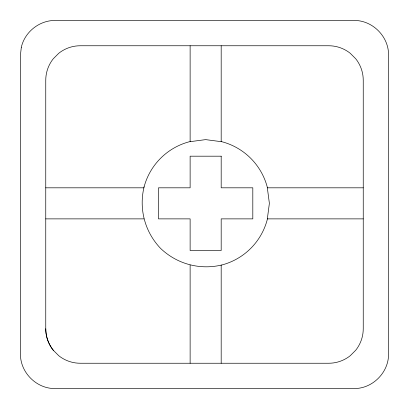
<?xml version="1.0" encoding="UTF-8"?>
<svg xmlns="http://www.w3.org/2000/svg" width="409" height="409" viewBox="0 0 409 409"><rect width="100%" height="100%" fill="white"/><g stroke="black" fill="none" stroke-linecap="round" stroke-linejoin="round"><path stroke-width="0.61" d="M45.757 187.818L143.968 187.818M267.333 187.818L363.243 187.818M45.757 218.876L143.968 218.876M267.333 218.876L363.243 218.876M53.288 350.252L58.748 355.712A34.509 34.509 0 0 0 80.266 363.243L328.734 363.243A34.509 34.509 0 0 0 350.252 355.712L355.712 350.252A34.509 34.509 0 0 0 363.243 328.734L363.243 80.266A34.509 34.509 0 0 0 355.712 58.748L350.252 53.288A34.509 34.509 0 0 0 328.734 45.757L80.266 45.757A34.509 34.509 0 0 0 58.748 53.288L53.288 58.748A34.509 34.509 0 0 0 45.757 80.266L45.757 328.734A34.509 34.509 0 0 0 53.288 350.252A34.509 34.509 0 0 1 45.757 328.734M221.182 45.757L221.182 141.667M221.182 265.032L221.182 363.243M190.124 45.757L190.124 141.667M190.124 265.032L190.124 363.243M21.314 47.28L20.45 54.959L20.45 354.041C20.235 372.502 36.498 388.765 54.959 388.55L354.041 388.55C372.502 388.765 388.765 372.502 388.55 354.041L388.55 54.959C388.765 36.498 372.502 20.235 354.041 20.45L54.959 20.45C39.264 20.419 24.775 31.974 21.314 47.28M144.096 186.857C138.723 209.009 144.863 231.908 160.589 248.411C177.092 264.137 199.991 270.277 222.143 264.904A63.727 63.727 0 0 0 267.205 219.843L269.378 203.35L267.205 186.857A63.727 63.727 0 0 0 222.143 141.795L205.65 139.622L189.157 141.795A63.727 63.727 0 0 0 144.096 186.857M221.182 156.187L190.124 156.187L190.124 187.818L158.487 187.818L158.487 218.876L190.124 218.876L190.124 250.512L221.182 250.512L221.182 218.876L252.813 218.876L252.813 187.818L221.182 187.818L221.182 156.187"/></g></svg>
